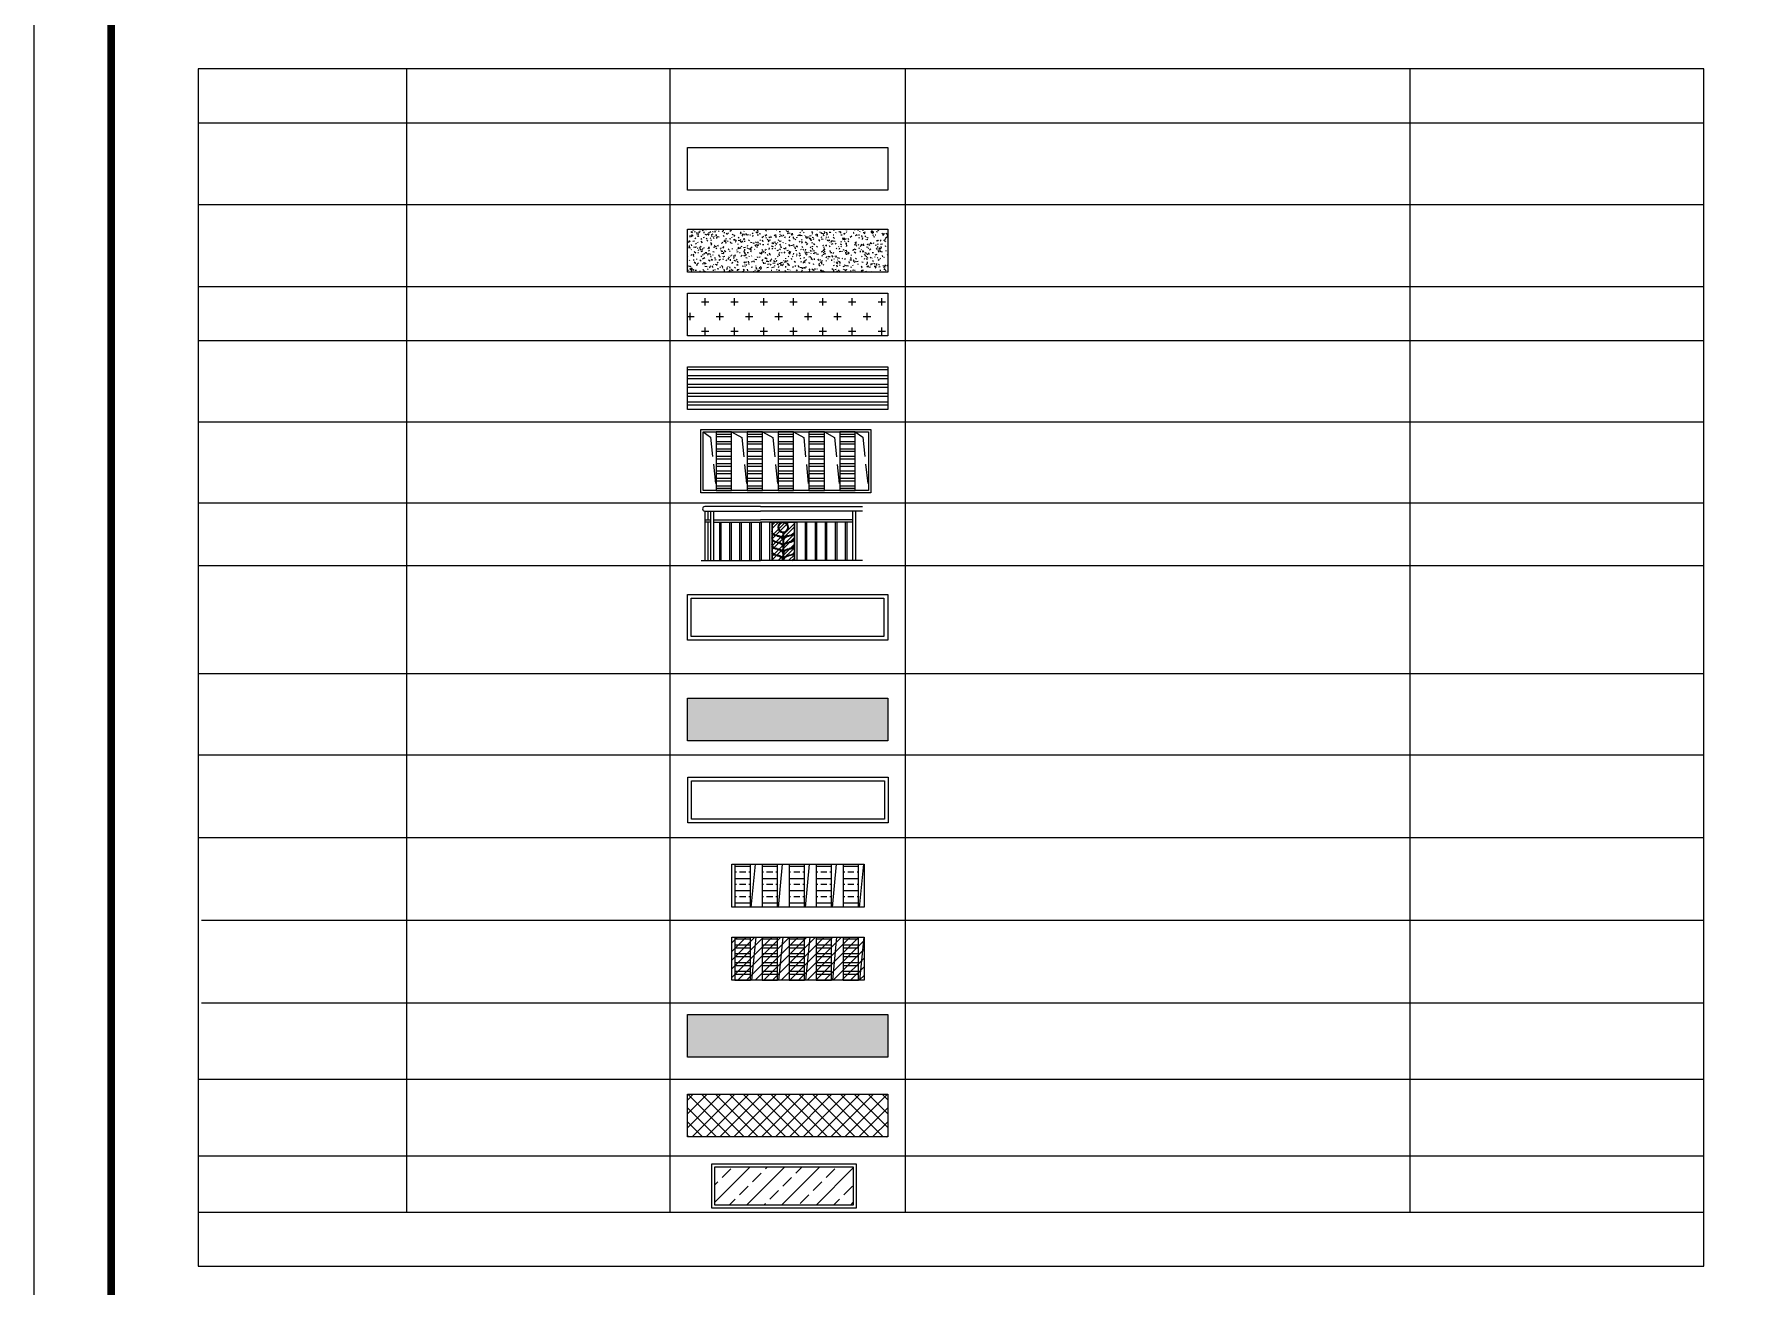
# Model space of a CAD drawing. Extents: x -12446 to 284554, y -295110 to 165007.
# Drawn here: x -12446 to 9513, y -285642 to -269439 of the extents above; entities that cross this region are included whole.
import ezdxf
from ezdxf.xclip import XClip

# ---------------------------------------------------------------- set-up
doc = ezdxf.new("R2010")
doc.units = 0
doc.header["$LTSCALE"] = 1000
doc.header["$XCLIPFRAME"] = 0
doc.linetypes.add('AX-32-XE$0$AX-4#-06-ES-H-WD1$0$DASH', pattern=[0.35, 0.25, -0.1])
doc.linetypes.add('AX-32-XE$0$DASH', pattern=[0.35, 0.25, -0.1])
doc.layers.get('0').update_dxf_attribs({"linetype": 'CONTINUOUS'})
doc.layers.get('Defpoints').update_dxf_attribs({"linetype": 'CONTINUOUS'})
for name, color, linetype in [('A-Anno-Note', 241, 'CONTINUOUS'), ('AX-14-E$0$A-Detl-Thin', 131, 'CONTINUOUS'), ('AX-14-E$0$AX-31-B01$0$A-Grid-Iden', 11, 'CONTINUOUS'), ('AX-31-B01$0$A-Grid-Iden', 11, 'CONTINUOUS'), ('AX-32-XE$0$A-Detl-Fine', 152, 'CONTINUOUS'), ('AX-32-XE$0$A-Detl-Thin', 131, 'CONTINUOUS'), ('AX-32-XE$0$AC-N00-$0$AX-T-TY-02$0$A-Detl-Fine', 152, 'CONTINUOUS'), ('AX-32-XE$0$AC-N00-$0$AX-T-TY-02$0$AX-x1-details$0$大样$0$Ax-00-D（2015.09.30yiqian)$0$Ax-0T-D01-$0$A-Detl-Thin', 131, 'CONTINUOUS'), ('AX-32-XE$0$AC-N00-$0$AX-T-TY-02$0$AX-x1-details$0$大样$0$Ax-00-D（2015.09.30yiqian)$0$Ax-0T-D01-$0$AX-1~10-D01~D03-A$0$A-Detl-Fine', 152, 'CONTINUOUS'), ('AX-32-XE$0$AC-N00-$0$AX-T-TY-02$0$玻璃', 2, 'CONTINUOUS'), ('AX-32-XE$0$AX-4#-06-ES-H-WD1$0$A-Anno-Note', 241, 'CONTINUOUS'), ('AX-32-XE$0$AX-4#-06-ES-H-WD1$0$A-Detl-Fine', 152, 'CONTINUOUS'), ('AX-32-XE$0$AX-4#-06-ES-H-WD1$0$A-Detl-Patt', 8, 'CONTINUOUS'), ('AX-32-XE$0$AX-4#-06-ES-H-WD1$0$AX-13-E01-E03$0$家具与填充', 251, 'CONTINUOUS'), ('AX-32-XE$0$Ax-7、14-E01$0$A-Detl-Thin', 131, 'CONTINUOUS'), ('AX-32-XE$0$AX-T-LMCZ-Z$0$AX-13-E01-E03$0$A-Detl-Fine', 152, 'CONTINUOUS'), ('AX-32-XE$0$AX-T-LMCZ-Z$0$AX-13-E01-E03$0$A-Detl-Patt', 8, 'CONTINUOUS'), ('AX-32-XE$0$AX-T-LMCZ-Z$1$AX-13-E01-E03$0$家具与填充', 251, 'CONTINUOUS'), ('AX-32-XE$0$L-灰色铝合金百叶（主体）', 145, 'CONTINUOUS'), ('AX-32-XE$0$灰褐色真石漆', 15, 'CONTINUOUS'), ('AX-32-XE$0$辅助线', 8, 'AX-32-XE$0$DASH')]:
    doc.layers.add(name, color=color, linetype=linetype)
doc.layers.add('AX-32-XE$0$AC-N00-$0$AX-T-TY-02$0$花形线', color=241, linetype='CONTINUOUS', lineweight=15)
pattern_1 = [(41.987212, (-484076.756, -491113.575), (299.9999956, 225.000005), [4.80487, -1004.21692]), (68.19859, (-484148.185, -491121.075), (150, 450), [17.30946, -1194.35262]), (60.945396, (-484151.756, -491129.646), (149.99999, 225.0000064), [7.35402, -1536.99045]), (90, (-484148.18, -491123.22), (150, -9e-15), [2.14286, -222.85713]), (71.56505, (-484078.185, -491117.86), (3e-07, 225), [4.51754, -469.8241]), (171.469234, (-484078.185, -491117.86), (-149.9999995, 1.4e-06), [7.22277, -1509.5583]), (79.215702, (-484088.185, -491131.79), (150.0000007, 900.0000004), [15.26969, -1588.04715]), (62.132996, (-484201.042, -491063.218), (599.99999271, 1125.0000044), [35.14728, -7345.78245]), (0, (-484198.88, -491030.23), (0, 225), [0, -150]), (64.9831065, (-484101.756, -490989.29), (300.0000008, 674.9999995), [23.64707, -2459.2947]), (81.4391104, (-484043.899, -491078.218), (299.99999948, 2024.99998723), [33.58852, -7020.0009]), (82.8749836, (-484126.756, -491057.861), (149.999991, 1125.00000113), [17.27627, -3610.7397]), (76.75948, (-484141.756, -491105.004), (150.00000146, 674.9999995), [37.42339, -3892.0326]), (0, (-484165.14, -491104.9), (0, 225), [0, -150]), (0, (-484162.73, -491107.3), (0, 225), [0, -150]), (0, (-484145.86, -491095.26), (0, 225), [0, -150]), (0, (-484150.68, -491068.77), (0, 225), [0, -150]), (59.036243, (-484133.185, -491068.575), (149.99998805, 225.00000645), [12.4949, -2611.4334]), (0, (-484126.77, -491058.28), (0, 225), [0, -150]), (0, (-484145.86, -491066.36), (0, 225), [0, -150]), (0, (-484138.63, -491051.9), (0, 225), [0, -150]), (0, (-484145.86, -491073.58), (0, 225), [0, -150]), (50.194429, (-484058.9, -491088.932), (150, 225), [5.57875, -1165.9587]), (90, (-484058.9, -491095.36), (150, -9e-15), [6.42857, -218.57142]), (43.66778, (-484066.756, -491102.861), (450.0000003, 449.9999991), [10.86208, -2270.1738]), (90, (-484066.76, -491105), (150, -9e-15), [2.14286, -222.85713]), (39.805571, (-484073.185, -491110.36), (299.9999928, 225.0000089), [8.36812, -1748.93805]), (0, (-484095.25, -491095.26), (0, 225), [0, -150]), (0, (-484058.57, -491088.46), (0, 225), [0, -150]), (0, (-484058.57, -491088.46), (0, 225), [0, -150]), (29.357753, (-484055.328, -491084.646), (449.999999, 225.0000013), [13.11254, -1363.70444]), (0, (-484059.1, -491073.58), (0, 225), [0, -150]), (146.309932, (-484101.756, -490989.29), (-300.0000018, 224.999996), [15.45236, -1607.0457]), (8.1301023, (-484118.185, -491019.289), (1499.99998944, 224.99999867), [15.15229, -3166.8282]), (47.862405, (-484151.756, -491023.575), (600.00000026, 674.99999937), [20.22829, -4227.71235]), (14.620874, (-484184.6135, -491032.1465), (899.9999975, 225.0000094), [33.95676, -3531.5025]), (0, (-484172.37, -491018.19), (0, 225), [0, -150]), (18.434949, (-484124.613, -491040.718), (600, 224.9999993), [6.77631, -1416.24862]), (16.699244, (-484118.185, -491038.575), (149.999997, 1.2e-05), [3.72868, -779.2943]), (101.093723, (-484114.6135, -491037.504), (-300.00000262, 1574.99998526), [18.56112, -3879.2748]), (0, (-484133.8, -491027.82), (0, 225), [0, -150]), (0, (-484118.26, -491018.87), (0, 225), [0, -150]), (0, (-484138.63, -491044.68), (0, 225), [0, -150]), (0, (-484157.9, -490996.5), (0, 225), [0, -150]), (0, (-484165.14, -491006.14), (0, 225), [0, -150]), (44.1449026, (-484126.756, -490992.504), (450.00000077, 450), [16.92194, -3536.6853]), (54.5829447, (-484138.185, -491008.575), (150.00000042, 224.9999991), [19.72063, -4121.6106]), (0, (-484126.55, -490992.35), (0, 225), [0, -150]), (0, (-484148.27, -491003.73), (0, 225), [0, -150]), (0, (-484126.55, -490992.35), (0, 225), [0, -150]), (0, (-484138.16, -491008.93), (0, 225), [0, -150]), (75.068583, (-484103.185, -491017.146), (150, 675), [5.54435, -1158.76875]), (90, (-484101.76, -491011.79), (150, -9e-15), [22.5, -202.5]), (50.194429, (-484075.328, -490917.504), (150, 225), [5.57875, -1165.9587]), (0, (-484116.94, -490965.2), (0, 225), [0, -150]), (0, (-484112.12, -490967.6), (0, 225), [0, -150]), (0, (-484131.4, -490962.8), (0, 225), [0, -150]), (0, (-484107.3, -490936.3), (0, 225), [0, -150]), (53.130102, (-484091.756, -490949.646), (150.0000002, 224.9999999), [10.71429, -2239.28565]), (90, (-484091.76, -490967.86), (150, -9e-15), [18.21429, -206.78571]), (0, (-484091.73, -490967.5), (0, 225), [0, -150]), (23.19859, (-484080.328, -490919.646), (450.0000003, 225), [5.43984, -1136.92612]), (66.03751, (-484081.756, -490922.86), (150, 450), [3.51745, -735.14688]), (66.03751, (-484083.185, -490926.075), (150, 450), [3.51745, -735.14688]), (81.8698976, (-484085.328, -490941.075), (150.00000065, 1125.0000001), [15.15229, -3166.8282]), (90, (-484071.76, -490913.22), (150, -9e-15), [5.35714, -219.64285]), (0, (-484088.23, -490905.72), (0, 225), [0, -150])]
pattern_2 = [(37.5, (-1359117.305, -637780.7), (-1.9200376, 58.7295885), [0, -46.3296, 0, -51.816, 0, -49.53]), (7.5, (-1359117.305, -637780.7), (53.942794, 86.019012), [0, -24.9936, 0, -41.7576, 0, -16.002]), (327.5, (-1359154.796, -637780.7), (94.9190844, 0.1724622), [0, -15.24, 0, -54.864, 0, -71.628]), (317.5, (-1359154.796, -637780.7), (91.626774, 26.751519), [0, -7.62, 0, -35.9664, 0, -41.148])]
pattern_3 = [(180, (-1359117.3, -639541.7), (-7e-15, -114.3), []), (180, (-1359155.4, -639503.6), (-7e-15, -114.3), [])]
pattern_4 = [(0, (0, 2178.18), (190.5, 190.5), [95.25, -285.75]), (90, (47.62, 2130.55), (-190.5, 190.5), [95.25, -285.75])]
pattern_5 = [(180, (0, -200.49), (-1e-14, -114.3), []), (180, (-38.1, -162.39), (-1e-14, -114.3), [])]

# ---------------------------------------------------------------- blocks, each defined once
blk = doc.blocks.new('*U192')
at = {"color": 4}
blk.add_lwpolyline([(-1041, -10), (10, -10), (10, 584), (-1041, 584)], close=True, dxfattribs=at)
at = {"color": 4, "const_width": 1}
blk.add_lwpolyline([(-1016, 0), (0, 0), (0, 574), (-1016, 574)], close=True, dxfattribs=at)
blk = doc.blocks.new('*U400')
at = {"color": 4}
blk.add_lwpolyline([(-1041, -10), (10, -10), (10, 584), (-1041, 584)], close=True, dxfattribs=at)
at = {"color": 4, "const_width": 1}
blk.add_lwpolyline([(-1016, 0), (0, 0), (0, 574), (-1016, 574)], close=True, dxfattribs=at)
blk = doc.blocks.new('AX-32-XE$0$AC-N00-$0$AX-T-TY-02$0$麦穗铁花四')
at = {"layer": 'AX-32-XE$0$AC-N00-$0$AX-T-TY-02$0$A-Detl-Fine'}
for p, q in [((-150, -138), (-150, -500)), ((-141, -138), (-141, -500))]:
    blk.add_line(p, q, dxfattribs=at)
blk.add_lwpolyline([(-290, -500), (0, -500), (0, 0), (-290, 0)], close=True, dxfattribs=at)
for radius in [69, 60]:
    blk.add_circle((-145, -69), radius, dxfattribs=at)
for centre, radius, start, end in [((-225, -107), 66.2, 192.9745, 271.1659), ((-225, -107), 75.2, 210.9236, 271.1659), ((-225, -192), 66.2, 192.9745, 271.1659), ((-224, -261), 87.9, 33.0444, 90.178), ((-223, -258), 75.7, 13.9465, 90.3955), ((-67, -261), 87.9, 89.822, 146.9556), ((-67, -258), 75.7, 89.6045, 166.0535), ((-65, -107), 66.2, 268.8341, 350.8646), ((-65, -107), 75.2, 268.8341, 330.3614), ((-65, -192), 66.2, 268.8341, 350.8646), ((-225, -192), 75.2, 210.9236, 271.1659), ((-225, -277), 66.2, 192.9745, 271.1659), ((-225, -277), 75.2, 210.9236, 271.1659), ((-225, -362), 66.2, 192.9745, 271.1659), ((-225, -362), 75.2, 210.9236, 271.1659), ((-224, -346), 87.9, 33.0444, 90.178), ((-223, -343), 75.7, 13.9465, 90.3955), ((-224, -431), 87.9, 33.0444, 90.178), ((-223, -428), 75.7, 13.9465, 90.3955), ((-224, -516), 87.9, 33.0444, 90.178), ((-223, -513), 75.7, 13.9465, 90.3955), ((-67, -346), 87.9, 89.822, 146.9556), ((-67, -343), 75.7, 89.6045, 166.0535), ((-67, -431), 87.9, 89.822, 146.9556), ((-67, -428), 75.7, 89.6045, 166.0535), ((-67, -516), 87.9, 89.822, 146.9556), ((-67, -513), 75.7, 89.6045, 166.0535), ((-65, -192), 75.2, 268.8341, 330.3614), ((-65, -277), 66.2, 268.8341, 350.8646), ((-65, -277), 75.2, 268.8341, 330.3614), ((-65, -362), 66.2, 268.8341, 350.8646), ((-65, -362), 75.2, 268.8341, 330.3614)]:
    blk.add_arc(centre, radius, start, end, dxfattribs=at)
blk = doc.blocks.new('AX-32-XE$0$AC-N00-$0$A$C5DD50F26')
at = {"layer": 'AX-32-XE$0$AC-N00-$0$AX-T-TY-02$0$A-Detl-Fine'}
h = blk.add_hatch(dxfattribs=at)
h.set_pattern_fill('ANSI32', color=8, scale=20)
h.set_pattern_definition([(45, (-4059.23, 113548.97), (-67.35192, 67.35192), []), (45, (-4014.33, 113548.97), (-67.35192, 67.35192), [])])
h.paths.add_polyline_path([(915, 510), (1205, 510), (1205, 10), (915, 10)])
at = {"layer": 'AX-32-XE$0$AC-N00-$0$AX-T-TY-02$0$AX-x1-details$0$大样$0$Ax-00-D（2015.09.30yiqian)$0$Ax-0T-D01-$0$A-Detl-Thin'}
for p, q in [((120, 652, 0), (120, 10, 0)), ((160, 652, 0), (160, 10, 0)), ((1957, 652, 0), (1957, 10, 0)), ((1997, 652, 0), (1997, 10, 0)), ((0, 10, 0), (765, 10, 0)), ((2087, 10, 0), (765, 10, 0))]:
    blk.add_line(p, q, dxfattribs=at)
at = {"layer": 'AX-32-XE$0$AC-N00-$0$AX-T-TY-02$0$AX-x1-details$0$大样$0$Ax-00-D（2015.09.30yiqian)$0$Ax-0T-D01-$0$A-Detl-Thin', "elevation": 0}
blk.add_lwpolyline([(765, 710), (45, 710, 1), (45, 652), (765, 652)], format="xyb", dxfattribs=at)
for points in [[(765, 710), (2087, 710)], [(2087, 652), (765, 652)]]:
    blk.add_lwpolyline(points, dxfattribs=at)
for points in [[(885, 510), (915, 510), (915, 10), (885, 10)], [(1205, 510), (1235, 510), (1235, 10), (1205, 10)]]:
    blk.add_lwpolyline(points, close=True, dxfattribs=at)
at = {"layer": 'AX-32-XE$0$AC-N00-$0$AX-T-TY-02$0$AX-x1-details$0$大样$0$Ax-00-D（2015.09.30yiqian)$0$Ax-0T-D01-$0$AX-1~10-D01~D03-A$0$A-Detl-Fine'}
for p, q in [((160, 540, 0), (765, 540, 0)), ((160, 510, 0), (765, 510, 0)), ((235, 510, 0), (235, 10, 0)), ((255, 510, 0), (255, 10, 0)), ((365, 510, 0), (365, 10, 0)), ((385, 510, 0), (385, 10, 0)), ((495, 510, 0), (495, 10, 0)), ((515, 510, 0), (515, 10, 0)), ((625, 510, 0), (625, 10, 0)), ((645, 510, 0), (645, 10, 0)), ((755, 510, 0), (755, 10, 0)), ((1957, 540, 0), (765, 540, 0)), ((1957, 510, 0), (765, 510, 0)), ((775, 510, 0), (775, 10, 0)), ((1342, 510, 0), (1342, 10, 0)), ((1362, 510, 0), (1362, 10, 0)), ((1472, 510, 0), (1472, 10, 0)), ((1492, 510, 0), (1492, 10, 0)), ((1602, 510, 0), (1602, 10, 0)), ((1622, 510, 0), (1622, 10, 0)), ((1732, 510, 0), (1732, 10, 0)), ((1752, 510, 0), (1752, 10, 0)), ((1862, 510, 0), (1862, 10, 0)), ((1882, 510, 0), (1882, 10, 0))]:
    blk.add_line(p, q, dxfattribs=at)
at = {"layer": 'AX-32-XE$0$AC-N00-$0$AX-T-TY-02$0$AX-x1-details$0$大样$0$Ax-00-D（2015.09.30yiqian)$0$Ax-0T-D01-$0$AX-1~10-D01~D03-A$0$A-Detl-Fine', "elevation": 0}
for points in [[(45, 652), (45, 10)], [(85, 652), (85, 540)], [(85, 510), (85, 10)]]:
    blk.add_lwpolyline(points, dxfattribs=at)
blk.add_lwpolyline([(120, 510), (50, 510), (50, 540), (120, 540)], close=True, dxfattribs=at)
at = {"layer": 'AX-32-XE$0$AC-N00-$0$AX-T-TY-02$0$玻璃', "color": 8, "elevation": 0}
blk.add_lwpolyline([(915, 510), (1205, 510), (1205, 10), (915, 10)], close=True, dxfattribs=at)
at = {"layer": 'AX-32-XE$0$AC-N00-$0$AX-T-TY-02$0$花形线', "xscale": -1}
blk.add_blockref('AX-32-XE$0$AC-N00-$0$AX-T-TY-02$0$麦穗铁花四', (915, 510, 0), dxfattribs=at)
blk = doc.blocks.new('AX-32-XE$0$dse')
at = {"layer": 'AX-32-XE$0$A-Detl-Fine'}
h = blk.add_hatch(dxfattribs=at)
h.set_pattern_fill('ANSI33', color=13, scale=50, angle=135, style=0)
h.set_pattern_definition([(180, (891.71, -96692.72), (-1e-14, -158.75), []), (180, (812.34, -96613.34), (-1e-14, -158.75), [79.375, -39.6875])])
h.paths.add_polyline_path([(1542, -43735), (1742, -43735), (1742, -44545), (1542, -44545)])
h = blk.add_hatch(dxfattribs=at)
h.set_pattern_fill('ANSI33', color=13, scale=50, angle=135, style=0)
h.set_pattern_definition([(180, (1241.71, -96692.72), (-1e-14, -158.75), []), (180, (1162.34, -96613.34), (-1e-14, -158.75), [79.375, -39.6875])])
h.paths.add_polyline_path([(1892, -43735), (2092, -43735), (2092, -44545), (1892, -44545)])
h = blk.add_hatch(dxfattribs=at)
h.set_pattern_fill('ANSI33', color=13, scale=50, angle=135, style=0)
h.set_pattern_definition([(180, (1591.71, -96692.72), (-1e-14, -158.75), []), (180, (1512.34, -96613.34), (-1e-14, -158.75), [79.375, -39.6875])])
h.paths.add_polyline_path([(2242, -43735), (2442, -43735), (2442, -44545), (2242, -44545)])
h = blk.add_hatch(dxfattribs=at)
h.set_pattern_fill('ANSI33', color=13, scale=50, angle=135, style=0)
h.set_pattern_definition([(180, (1941.71, -96692.72), (-1e-14, -158.75), []), (180, (1862.34, -96613.34), (-1e-14, -158.75), [79.375, -39.6875])])
h.paths.add_polyline_path([(2592, -43735), (2792, -43735), (2792, -44545), (2592, -44545)])
h = blk.add_hatch(dxfattribs=at)
h.set_pattern_fill('ANSI33', color=13, scale=50, angle=135, style=0)
h.set_pattern_definition([(180, (2291.71, -96692.72), (-1e-14, -158.75), []), (180, (2212.34, -96613.34), (-1e-14, -158.75), [79.375, -39.6875])])
h.paths.add_polyline_path([(2942, -43735), (3142, -43735), (3142, -44545), (2942, -44545)])
h = blk.add_hatch(dxfattribs=at)
h.set_pattern_fill('ANSI33', color=13, scale=50, angle=135, style=0)
h.set_pattern_definition([(180, (2641.71, -96692.72), (-1e-14, -158.75), []), (180, (2562.34, -96613.34), (-1e-14, -158.75), [79.375, -39.6875])])
h.paths.add_polyline_path([(3292, -43735), (3492, -43735), (3492, -44545), (3292, -44545)])
for points in [[(1542, -43765), (1463, -43807), (1442, -44515)], [(1892, -43765), (1810, -43822), (1742, -44515)], [(2242, -43765), (2160, -43822), (2092, -44515)], [(2592, -43765), (2510, -43822), (2442, -44515)], [(2937, -43765), (2855, -43822), (2793, -44515)], [(3292, -43765), (3210, -43822), (3142, -44515)], [(3582, -43765), (3517, -43807), (3492, -44515)], [(1442, -44595), (1479, -44566), (3582, -44545)]]:
    blk.add_lwpolyline(points, dxfattribs=at)
at = {"layer": 'AX-32-XE$0$L-灰色铝合金百叶（主体）'}
for points in [[(1412, -44595), (1412, -43735), (3612, -43735), (3612, -44105)], [(1542, -44515), (1442, -44515), (1442, -43765), (1512, -43765)], [(1707, -43765), (1857, -43765)], [(2057, -43765), (2207, -43765)], [(2407, -43765), (2557, -43765)], [(2762, -43765), (3582, -43765), (3582, -44105)], [(3582, -44105), (3582, -44515)], [(3612, -44105), (3612, -44595)], [(3582, -44545), (1442, -44545), (1442, -44595), (1412, -44595)], [(1892, -44515), (1742, -44515)], [(2242, -44515), (2092, -44515)], [(2592, -44515), (2442, -44515)], [(2942, -44515), (2792, -44515)], [(3292, -44515), (3142, -44515)], [(3582, -44515), (3492, -44515)], [(3582, -44545), (3582, -44595)], [(3612, -44595), (3612, -44595), (3582, -44595), (3582, -44595)]]:
    blk.add_lwpolyline(points, dxfattribs=at)
for points in [[(1542, -44545), (1742, -44545), (1742, -43735), (1542, -43735)], [(1892, -44545), (2092, -44545), (2092, -43735), (1892, -43735)], [(2242, -44545), (2442, -44545), (2442, -43735), (2242, -43735)], [(2592, -44545), (2792, -44545), (2792, -43735), (2592, -43735)], [(2942, -44545), (3142, -44545), (3142, -43735), (2942, -43735)], [(3292, -44545), (3492, -44545), (3492, -43735), (3292, -43735)]]:
    blk.add_lwpolyline(points, close=True, dxfattribs=at)
at = {"layer": 'AX-32-XE$0$辅助线', "ltscale": 0.2}
for p, q in [((1512, -43765), (1712, -43765)), ((1857, -43765), (2057, -43765)), ((2207, -43765), (2407, -43765)), ((2557, -43765), (2757, -43765)), ((1542, -44515), (1742, -44515)), ((1892, -44515), (2092, -44515)), ((2242, -44515), (2442, -44515)), ((2592, -44515), (2792, -44515)), ((2942, -44515), (3142, -44515)), ((3292, -44515), (3492, -44515))]:
    blk.add_line(p, q, dxfattribs=at)
blk = doc.blocks.new('AX-32-XE')
at = {"layer": 'AX-32-XE$0$AX-T-LMCZ-Z$0$AX-13-E01-E03$0$A-Detl-Patt'}
h = blk.add_hatch(dxfattribs=at)
h.set_pattern_fill('CROSS', color=256, scale=30, pattern_type=2)
h.set_pattern_definition(pattern_4)
h.paths.add_polyline_path([(-598648, -345373), (-596056, -345373), (-596056, -345926), (-598648, -345926)])
h = blk.add_hatch(dxfattribs=at)
h.set_pattern_fill('CROSS', color=256, scale=30, pattern_type=2)
h.set_pattern_definition(pattern_4)
h.paths.add_polyline_path([(-598648, -345373), (-596056, -345373), (-596056, -345926), (-598648, -345926)])
at = {"layer": 'AX-32-XE$0$AX-T-LMCZ-Z$1$AX-13-E01-E03$0$家具与填充'}
h = blk.add_hatch(dxfattribs=at)
h.set_pattern_fill('ANSI32', color=256, scale=24, angle=135)
h.set_pattern_definition(pattern_3)
h.paths.add_polyline_path([(-598648, -346326), (-596056, -346326), (-596056, -346878), (-598648, -346878)])
h = blk.add_hatch(dxfattribs=at)
h.set_pattern_fill('ANSI32', color=256, scale=24, angle=135)
h.set_pattern_definition(pattern_3)
h.paths.add_polyline_path([(-598648, -346326), (-596056, -346326), (-596056, -346878), (-598648, -346878)])
h = blk.add_hatch(dxfattribs=at)
h.set_pattern_fill('AR-SAND', color=256, scale=24)
h.set_pattern_definition(pattern_2)
h.paths.add_polyline_path([(-598648, -350613), (-596056, -350613), (-596056, -351165), (-598648, -351165)])
h = blk.add_hatch(dxfattribs=at)
h.set_pattern_fill('AR-SAND', color=256, scale=24)
h.set_pattern_definition(pattern_2)
h.paths.add_polyline_path([(-598648, -350613), (-596056, -350613), (-596056, -351165), (-598648, -351165)])
h = blk.add_hatch(dxfattribs=at)
h.set_pattern_fill('ANSI31', color=256, scale=50)
h.set_pattern_definition([(45, (-484507.1, -491311.57), (-56.1266, 56.1266), [])])
h.paths.add_polyline_path([(-598074, -353707), (-596362, -353707), (-596362, -354260), (-598074, -354260)])
h = blk.add_hatch(dxfattribs=at)
h.set_pattern_fill('ANSI32', color=256, scale=24, angle=135)
h.set_pattern_definition(pattern_5)
h.paths.add_polyline_path([(-597832, -353707), (-598032, -353707), (-598032, -354265), (-597832, -354265)])
h = blk.add_hatch(dxfattribs=at)
h.set_pattern_fill('ANSI32', color=256, scale=24, angle=135)
h.set_pattern_definition(pattern_5)
h.paths.add_polyline_path([(-597482, -353707), (-597682, -353707), (-597682, -354265), (-597482, -354265)])
h = blk.add_hatch(dxfattribs=at)
h.set_pattern_fill('ANSI32', color=256, scale=24, angle=135)
h.set_pattern_definition(pattern_5)
h.paths.add_polyline_path([(-597132, -353707), (-597332, -353707), (-597332, -354265), (-597132, -354265)])
h = blk.add_hatch(dxfattribs=at)
h.set_pattern_fill('ANSI32', color=256, scale=24, angle=135)
h.set_pattern_definition(pattern_5)
h.paths.add_polyline_path([(-596782, -353707), (-596982, -353707), (-596982, -354265), (-596782, -354265)])
h = blk.add_hatch(dxfattribs=at)
h.set_pattern_fill('ANSI32', color=256, scale=24, angle=135)
h.set_pattern_definition(pattern_5)
h.paths.add_polyline_path([(-596432, -353707), (-596632, -353707), (-596632, -354265), (-596432, -354265)])
h = blk.add_hatch(dxfattribs=at)
h.set_pattern_fill('大理石', color=256, scale=50)
h.set_pattern_definition(pattern_1)
h.paths.add_polyline_path([(-598648, -354708), (-596056, -354708), (-596056, -355260), (-598648, -355260)])
h = blk.add_hatch(dxfattribs=at)
h.set_pattern_fill('大理石', color=256, scale=50)
h.set_pattern_definition(pattern_1)
h.paths.add_polyline_path([(-598648, -354708), (-596056, -354708), (-596056, -355260), (-598648, -355260)])
h = blk.add_hatch(dxfattribs=at)
h.set_pattern_fill('ANSI37', color=256, scale=80)
h.set_pattern_definition([(45, (0, 760.13), (-89.802561, 89.802561), []), (135, (0, 760.13), (-89.802561, -89.802561), [])])
h.paths.add_polyline_path([(-598648, -355740), (-596056, -355740), (-596056, -356292), (-598648, -356292)])
h = blk.add_hatch(dxfattribs=at)
h.set_pattern_fill('ANSI33', color=256, scale=100)
h.set_pattern_definition([(45, (-887534.36, -519183.62), (-224.5064, 224.5064), []), (45, (-887309.85, -519183.62), (-224.5064, 224.5064), [158.75, -79.375])])
h.paths.add_polyline_path([(-598291, -356679), (-596502, -356679), (-596502, -357175), (-598291, -357175)])
at = {"layer": 'AX-32-XE$0$灰褐色真石漆'}
h = blk.add_hatch(dxfattribs=at)
h.set_pattern_fill('离散材料', color=256, scale=50)
h.set_pattern_definition([(0, (216, -2771.1), (132, 228), [12, -201, 9, -87, 18, -213]), (10, (159, -2648.1), (80.67614, 285.34428), [21, -51, 27, -159, 15, -198]), (20, (129, -2744.1), (133.470954, 220.976253), [24, -165, 21, -123, 15, -96]), (30, (216, -2762.1), (-21.96926, 254.05187), [15, -99, 12, -147, 9, -195]), (40, (132, -2696.1), (33.835917, 216.370355), [12, -132, 9, -84, 24, -153]), (50, (177, -2804.1), (-80.247865, 235.733494), [6, -111, 15, -183, 18, -93]), (60, (186, -2783.1), (-99.47303, 223.70766), [15, -123, 6, -144, 12, -111]), (70, (153, -2819.1), (-109.89227, 215.58685), [9, -57, 18, -96, 12, -132]), (80, (168, -2642.1), (-208.56534, 164.71945), [21, -132, 9, -156, 18, -147]), (90, (186, -2771.1), (-264, 111), [18, -93, 12, -183, 6, -186]), (100, (138, -2678.1), (-247.97146, 145.14529), [21, -117, 18, -96, 21, -219]), (110, (117, -2849.1), (-240.44034, 81.69114), [24, -78, 12, -159, 18, -174]), (120, (36, -2813.1), (-286.649944, 28.49227), [15, -201, 18, -93, 21, -123]), (130, (102, -2879.1), (-279.107767, 71.26608), [9, -66, 12, -129, 24, -168]), (140, (12, -2639.1), (-220.59685, -34.205688), [18, -108, 21, -93, 12, -126]), (150, (261, -2897.1), (-204.82497, -120.76726), [12, -84, 24, -186, 21, -171]), (160, (63, -2729.1), (-237.90107, -162.42869), [18, -126, 15, -114, 12, -183]), (170, (81, -2801.1), (-215.64405, -169.123165), [27, -99, 18, -135, 24, -132])])
h.paths.add_polyline_path([(-598648, -344547), (-596056, -344547), (-596056, -345100), (-598648, -345100)])
for points in [[(-585498, -357965), (-585498, -342469), (-604976, -342469), (-604976, -357965)], [(-585498, -357965), (-585498, -342469), (-604976, -342469), (-604976, -357965)], [(-602284, -342469), (-602284, -357265)], [(-602284, -342469), (-602284, -357265)], [(-598873, -342469), (-598873, -357265)], [(-598873, -342469), (-598873, -357265)], [(-595831, -342469), (-595831, -357265)], [(-595831, -342469), (-595831, -357265)], [(-589301, -342469), (-589301, -357265)], [(-589301, -342469), (-589301, -357265)], [(-604976, -343169), (-585498, -343169)], [(-604976, -343169), (-585498, -343169)], [(-604976, -343169), (-585498, -343169)], [(-604976, -343169), (-585498, -343169)], [(-604976, -343169), (-585498, -343169)], [(-604976, -343169), (-585498, -343169)], [(-604976, -344228), (-585498, -344228)], [(-604976, -345287), (-585498, -345287)], [(-604976, -345287), (-585498, -345287)], [(-604976, -345287), (-585498, -345287)], [(-604976, -345987), (-585498, -345987)], [(-604976, -347037), (-585498, -347037)], [(-604976, -347037), (-585498, -347037)], [(-604976, -347037), (-585498, -347037)], [(-604976, -347037), (-585498, -347037)], [(-604976, -347037), (-585498, -347037)], [(-604976, -347037), (-585498, -347037)], [(-604976, -348087), (-585498, -348087)], [(-604976, -348087), (-585498, -348087)], [(-604976, -348896), (-585498, -348896)], [(-604976, -348896), (-585498, -348896)], [(-604976, -348896), (-585498, -348896)], [(-604976, -348896), (-585498, -348896)], [(-604976, -350296), (-585498, -350296)], [(-604976, -350296), (-585498, -350296)], [(-604976, -351346), (-585498, -351346)], [(-604976, -351346), (-585498, -351346)], [(-604976, -351346), (-585498, -351346)], [(-604976, -351346), (-585498, -351346)], [(-604976, -351346), (-585498, -351346)], [(-604976, -351346), (-585498, -351346)], [(-604976, -351346), (-585498, -351346)], [(-604976, -351346), (-585498, -351346)], [(-604976, -352417), (-585498, -352417)], [(-604936, -353487), (-585498, -353487)], [(-604936, -354557), (-585498, -354557)], [(-604976, -355546), (-585498, -355546)], [(-604976, -355546), (-585498, -355546)], [(-604976, -356536), (-585498, -356536)], [(-604976, -357265), (-585498, -357265)], [(-604976, -357265), (-585498, -357265)], [(-604976, -357265), (-585498, -357265)], [(-604976, -357265), (-585498, -357265)], [(-604976, -357965), (-585498, -357965)], [(-604976, -357965), (-585498, -357965)]]:
    blk.add_lwpolyline(points)
at = {"color": 36}
for points in [[(-598331, -356639), (-596462, -356639), (-596462, -357215), (-598331, -357215)], [(-598291, -356679), (-596502, -356679), (-596502, -357175), (-598291, -357175)]]:
    blk.add_lwpolyline(points, close=True, dxfattribs=at)
at = {"layer": 'AX-32-XE$0$A-Detl-Fine', "elevation": 100}
for points in [[(-597764, -353707), (-597819, -354265)], [(-597414, -353707), (-597469, -354265)], [(-597064, -353707), (-597119, -354265)], [(-596719, -353707), (-596769, -354265)], [(-596364, -353707), (-596419, -354265)]]:
    blk.add_lwpolyline(points, dxfattribs=at)
at = {"layer": 'AX-32-XE$0$A-Detl-Thin', "elevation": 100}
for points in [[(-598074, -352763), (-596362, -352763), (-596362, -353321), (-598074, -353321)], [(-598074, -353707), (-596362, -353707), (-596362, -354265), (-598074, -354265)]]:
    blk.add_lwpolyline(points, close=True, dxfattribs=at)
at = {"layer": 'AX-32-XE$0$Ax-7、14-E01$0$A-Detl-Thin'}
blk.add_lwpolyline([(-598642, -351638), (-596050, -351638), (-596050, -352227), (-598642, -352227)], close=True, dxfattribs=at)
at = {"layer": 'AX-32-XE$0$AX-T-LMCZ-Z$0$AX-13-E01-E03$0$A-Detl-Fine', "linetype": 'Continuous'}
blk.add_lwpolyline([(-598594, -351686), (-596098, -351686), (-596098, -352179), (-598594, -352179)], close=True, dxfattribs=at)
at = {"layer": 'AX-32-XE$0$AX-T-LMCZ-Z$1$AX-13-E01-E03$0$家具与填充'}
for points in [[(-598648, -343488), (-596056, -343488), (-596056, -344041), (-598648, -344041)], [(-598648, -343488), (-596056, -343488), (-596056, -344041), (-598648, -344041)], [(-598648, -343488), (-596056, -343488), (-596056, -344041), (-598648, -344041)], [(-598648, -343488), (-596056, -343488), (-596056, -344041), (-598648, -344041)], [(-598648, -344547), (-596056, -344547), (-596056, -345100), (-598648, -345100)], [(-598648, -344547), (-596056, -344547), (-596056, -345100), (-598648, -345100)], [(-598648, -344547), (-596056, -344547), (-596056, -345100), (-598648, -345100)], [(-598648, -344547), (-596056, -344547), (-596056, -345100), (-598648, -345100)], [(-598648, -345373), (-596056, -345373), (-596056, -345926), (-598648, -345926)], [(-598648, -345373), (-596056, -345373), (-596056, -345926), (-598648, -345926)], [(-598648, -346326), (-596056, -346326), (-596056, -346878), (-598648, -346878)], [(-598648, -346326), (-596056, -346326), (-596056, -346878), (-598648, -346878)], [(-598648, -346326), (-596056, -346326), (-596056, -346878), (-598648, -346878)], [(-598648, -346326), (-596056, -346326), (-596056, -346878), (-598648, -346878)], [(-598648, -349274), (-596056, -349274), (-596056, -349864), (-598648, -349864)], [(-598648, -349274), (-596056, -349274), (-596056, -349864), (-598648, -349864)], [(-598600, -349322), (-596104, -349322), (-596104, -349816), (-598600, -349816)], [(-598600, -349322), (-596104, -349322), (-596104, -349816), (-598600, -349816)], [(-598648, -350613), (-596056, -350613), (-596056, -351165), (-598648, -351165)], [(-598648, -350613), (-596056, -350613), (-596056, -351165), (-598648, -351165)], [(-598648, -354708), (-596056, -354708), (-596056, -355260), (-598648, -355260)], [(-598648, -354708), (-596056, -354708), (-596056, -355260), (-598648, -355260)], [(-598648, -355740), (-596056, -355740), (-596056, -356292), (-598648, -356292)], [(-598648, -355740), (-596056, -355740), (-596056, -356292), (-598648, -356292)]]:
    blk.add_lwpolyline(points, close=True, dxfattribs=at)
at = {"layer": 'AX-32-XE$0$L-灰色铝合金百叶（主体）', "elevation": 100}
for points in [[(-598032, -353707), (-598032, -354265)], [(-597832, -354265), (-597832, -353707)], [(-597682, -353707), (-597682, -354265)], [(-597482, -354265), (-597482, -353707)], [(-597332, -353707), (-597332, -354265)], [(-597132, -354265), (-597132, -353707)], [(-596982, -353707), (-596982, -354265)], [(-596782, -354265), (-596782, -353707)], [(-596632, -353707), (-596632, -354265)], [(-596432, -354265), (-596432, -353707)]]:
    blk.add_lwpolyline(points, dxfattribs=at)
at = {"layer": 'AX-32-XE$0$A-Detl-Thin'}
ref = blk.add_blockref('AX-32-XE$0$dse', (-599574, -308880, 100), dxfattribs=at)
XClip(ref).set_block_clipping_path([(1499.8375577864, -44441.4934626906), (3211.6662925802, -43883.3167765362)])
at = {"layer": 'Defpoints'}
blk.add_blockref('AX-32-XE$0$AC-N00-$0$A$C5DD50F26', (-598468, -348845, 0), dxfattribs=at)
blk.add_wipeout([(-598475, -347138), (-598475, -347956), (-596275, -347956), (-596275, -347138)]).dxf.layer = 'AX-32-XE$0$AX-4#-06-ES-H-WD1$0$A-Anno-Note'
at = {"layer": 'AX-32-XE$0$AX-4#-06-ES-H-WD1$0$AX-13-E01-E03$0$家具与填充'}
h = blk.add_hatch(dxfattribs=at)
h.set_pattern_fill('ANSI32', color=256, scale=20, angle=135)
h.set_pattern_definition([(180, (-696836.275, -382567.93), (-7e-15, -95.25), []), (180, (-696868.025, -382536.18), (-7e-15, -95.25), [])])
h.paths.add_polyline_path([(-598075, -347168), (-598275, -347168), (-598275, -347926), (-598075, -347926)])
h.paths.add_polyline_path([(-597675, -347168), (-597875, -347168), (-597875, -347926), (-597675, -347926)])
h.paths.add_polyline_path([(-597275, -347168), (-597475, -347168), (-597475, -347926), (-597275, -347926)])
h.paths.add_polyline_path([(-596875, -347168), (-597075, -347168), (-597075, -347926), (-596875, -347926)])
h.paths.add_polyline_path([(-596475, -347168), (-596675, -347168), (-596675, -347926), (-596475, -347926)])
at = {"layer": 'AX-32-XE$0$AX-4#-06-ES-H-WD1$0$A-Detl-Fine'}
for points in [[(-598475, -347138), (-596275, -347138), (-596275, -347956), (-598475, -347956)], [(-598445, -347168), (-596305, -347168), (-596305, -347926), (-598445, -347926)], [(-598075, -347168), (-598275, -347168), (-598275, -347926), (-598075, -347926)], [(-597675, -347168), (-597875, -347168), (-597875, -347926), (-597675, -347926)], [(-597275, -347168), (-597475, -347168), (-597475, -347926), (-597275, -347926)], [(-596875, -347168), (-597075, -347168), (-597075, -347926), (-596875, -347926)], [(-596475, -347168), (-596675, -347168), (-596675, -347926), (-596475, -347926)]]:
    blk.add_lwpolyline(points, close=True, dxfattribs=at)
at = {"layer": 'AX-32-XE$0$AX-4#-06-ES-H-WD1$0$A-Detl-Patt', "linetype": 'AX-32-XE$0$AX-4#-06-ES-H-WD1$0$DASH'}
for points in [[(-598445, -347168), (-598348, -347238), (-598275, -347926)], [(-598075, -347168), (-597943, -347241), (-597875, -347926)], [(-597675, -347168), (-597543, -347241), (-597475, -347926)], [(-597275, -347168), (-597143, -347241), (-597075, -347926)], [(-596875, -347168), (-596743, -347241), (-596675, -347926)], [(-596475, -347168), (-596378, -347238), (-596305, -347926)]]:
    blk.add_lwpolyline(points, dxfattribs=at)
blk = doc.blocks.new('AX-14-E')
at = {"layer": 'AX-14-E$0$AX-31-B01$0$A-Grid-Iden', "linetype": 'ByBlock', "xscale": 100, "yscale": 100, "zscale": 100, "rotation": 270}
blk.add_blockref('*U400', (-11446, -294110), dxfattribs=at)
at = {"layer": 'AX-14-E$0$A-Detl-Thin', "color": 6}
blk.add_blockref('AX-32-XE', (594657, 72580), dxfattribs=at)

msp = doc.modelspace()

# ---------------------------------------------------------------- block references
at = {"layer": 'AX-31-B01$0$A-Grid-Iden', "linetype": 'ByBlock', "xscale": 100, "yscale": 100, "zscale": 100, "rotation": 270}
msp.add_blockref('*U192', (-11446, -294110), dxfattribs=at)

# ---------------------------------------------------------------- next in the draw order: block references
at = {"layer": 'A-Anno-Note'}
msp.add_blockref('AX-14-E', (0, 0), dxfattribs=at)

doc.saveas('drawing.dxf')
